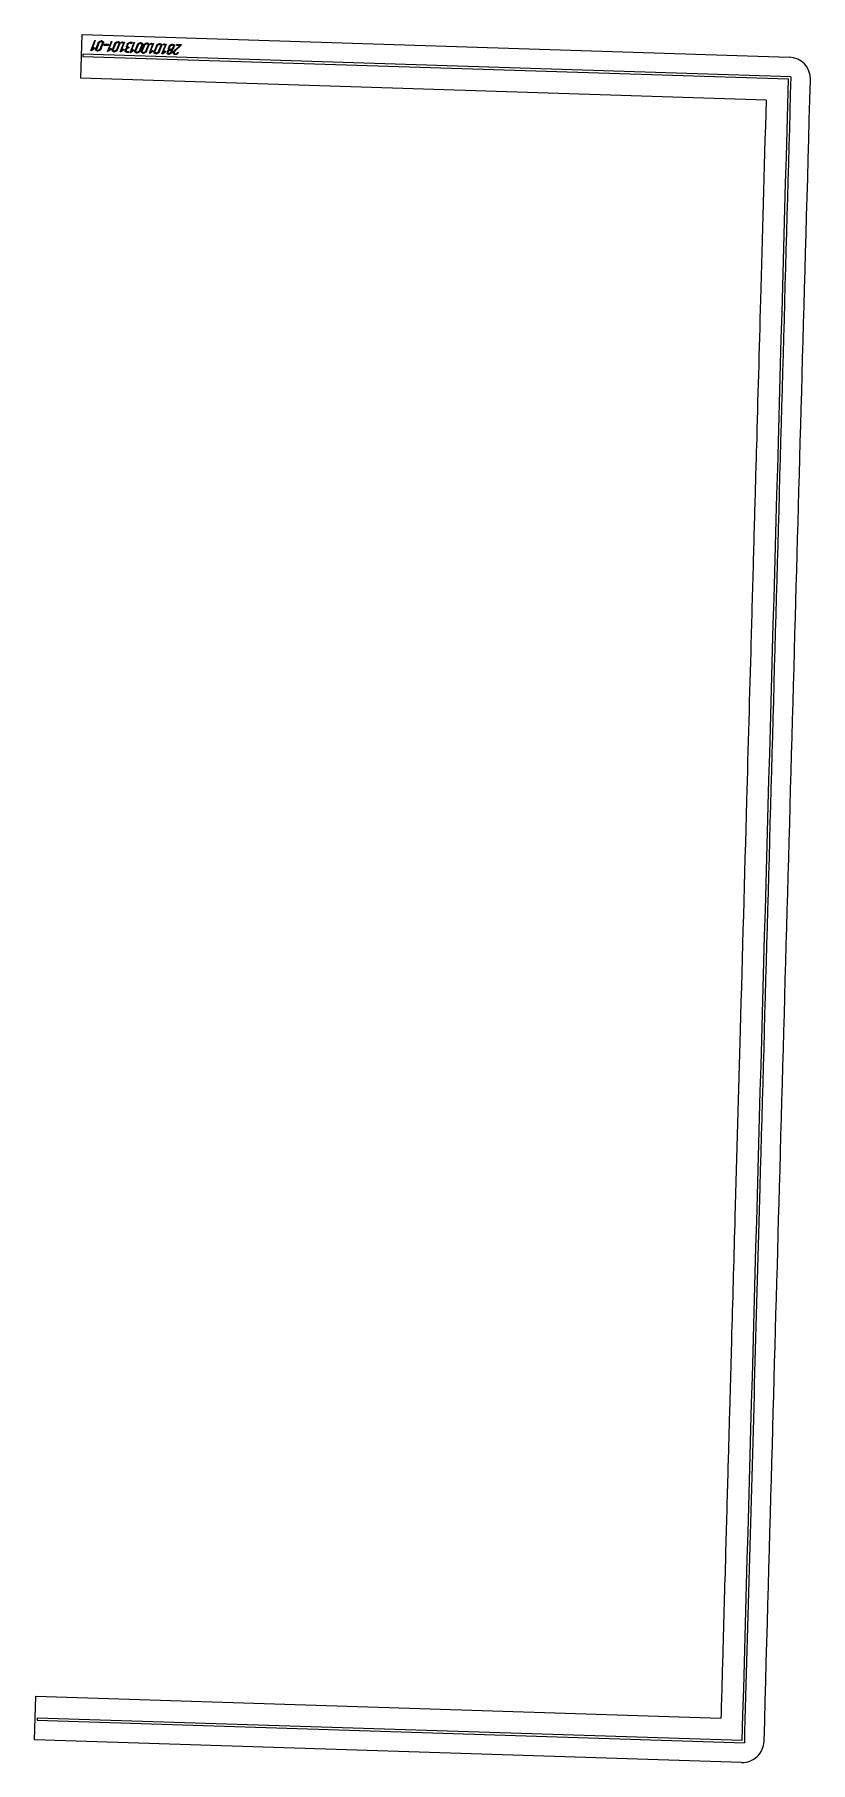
# Model space of a CAD drawing. Header units: millimetres. Extents: x 275 to 1339, y 142 to 2514.
import ezdxf

# ---------------------------------------------------------------- set-up
doc = ezdxf.new("R2010")
doc.units = ezdxf.units.MM
doc.linetypes.add('K5LT_BASIC', pattern=[0])
doc.layers.add('Engraving', color=7, linetype='Continuous')

msp = doc.modelspace()

# ---------------------------------------------------------------- linework, layer by layer
at = {"color": 143, "linetype": 'K5LT_BASIC', "lineweight": 25, "true_color": 0x33acca}
for p, q in [((339.8, 2483.6), (340.6, 2513.6)), ((340.6, 2513.6), (1310.3, 2482.7)), ((338.9, 2453.6), (339.8, 2483.6)), ((1278.5, 2423.7), (338.9, 2453.6)), ((276.3, 203.2), (277.1, 233.1)), ((277.1, 233.1), (1216.6, 203.1)), ((275.4, 173.2), (276.3, 203.2)), ((1244.8, 142.2), (275.4, 173.2))]:
    msp.add_line(p, q, dxfattribs=at)
for centre, start, end in [((1309.3, 2452.7), 358.4042, 88.1736), ((1245.8, 172.1), 268.1676, 358.4042)]:
    msp.add_arc(centre, 30, start, end, dxfattribs=at)
for points, knots in [([(1275.8, 171.3), (1284.1, 470.5), (1297.6, 954.4), (1317.5, 1669), (1331, 2153), (1339.3, 2451.9)], [0.090301, 0.090301, 0.090301, 0.090301, 1, 2, 2.910312, 2.910312, 2.910312, 2.910312]), ([(1278.5, 2423.7), (1275.8, 2325.9), (1271.2, 2161.8), (1266.1, 1979.1), (1262.9, 1863.9), (1260.4, 1774.6), (1256.8, 1645.7), (1250.8, 1429.8), (1243.5, 1166.7), (1236.7, 923.9), (1232, 757.1), (1228.9, 643), (1226.1, 545), (1223, 431.5), (1219.8, 315.8), (1217.5, 236.1), (1216.6, 203.1)], [0, 0, 0, 0, 1.535241, 2.781758, 3.424878, 3.78737, 4.554372, 6.006267, 8.11152, 9.821514, 10.87614, 11.437584, 12.028099, 12.717635, 13.483424, 14, 14, 14, 14])]:
    msp.add_open_spline(points, degree=3, knots=knots, dxfattribs=at)
at = {"layer": 'Engraving', "color": 143, "linetype": 'K5LT_BASIC', "lineweight": 25, "true_color": 0x33acca}
for p, q in [((357.7, 2504.8), (352.7, 2492.1)), ((353.4, 2491.7), (357.6, 2494.5)), ((354.2, 2493.2), (358.7, 2504.8)), ((357.1, 2495.2), (354.2, 2493.2)), ((362.6, 2502.1), (359.6, 2494.3)), ((363.6, 2502), (360.6, 2494.2)), ((361.4, 2491.2), (362.4, 2491.1)), ((361.8, 2492.2), (362.8, 2492.1)), ((365.5, 2494), (368.6, 2501.8)), ((367.4, 2503.8), (366.4, 2503.9)), ((366.5, 2493.9), (369.6, 2501.7)), ((367.8, 2504.8), (366.8, 2504.9)), ((370.5, 2499.2), (376.4, 2498.9)), ((376.8, 2499.9), (370.8, 2500.2)), ((380.3, 2503.7), (375.3, 2491)), ((376, 2490.6), (380.1, 2493.4)), ((376.7, 2492.1), (381.3, 2503.7)), ((379.7, 2494.1), (376.7, 2492.1)), ((385.2, 2501), (382.1, 2493.2)), ((386.2, 2501), (383.1, 2493.1)), ((384, 2490.1), (385, 2490.1)), ((384.4, 2491.1), (385.4, 2491)), ((388.1, 2492.9), (391.2, 2500.7)), ((390, 2502.8), (389, 2502.8)), ((389.1, 2492.8), (392.2, 2500.7)), ((390.4, 2503.7), (389.4, 2503.8)), ((397.7, 2502.9), (392.7, 2490.2)), ((393.4, 2489.8), (397.5, 2492.6)), ((394.1, 2491.3), (398.7, 2502.8)), ((397.1, 2493.3), (394.1, 2491.3)), ((400.3, 2493.3), (399.9, 2492.3)), ((400.4, 2493.6), (400.3, 2493.3)), ((400.5, 2493.8), (400.4, 2493.6)), ((400.6, 2494), (400.5, 2493.8)), ((400.9, 2492.3), (401.3, 2493.3)), ((402.5, 2500.2), (401.7, 2498.2)), ((404.1, 2490.1), (402.1, 2490.2)), ((402.7, 2498.2), (403.5, 2500.1)), ((404.4, 2496.1), (403.9, 2496.1)), ((406.3, 2502), (408.7, 2501.9)), ((411.4, 2502.2), (406.4, 2489.5)), ((409.1, 2502.8), (406.6, 2503)), ((407.1, 2489.2), (411.2, 2491.9)), ((407.8, 2490.7), (412.4, 2502.2)), ((410.8, 2492.7), (407.8, 2490.7)), ((416.3, 2499.5), (413.2, 2491.7)), ((417.3, 2499.5), (414.2, 2491.7)), ((419.2, 2491.4), (422.3, 2499.2)), ((421.1, 2501.3), (420.1, 2501.3)), ((420.2, 2491.4), (423.3, 2499.2)), ((421.4, 2502.3), (420.4, 2502.3)), ((425.2, 2499.1), (422.1, 2491.3)), ((426.2, 2499), (423.1, 2491.2)), ((428.1, 2491), (431.1, 2498.8)), ((429.9, 2500.9), (428.9, 2500.9)), ((429.1, 2490.9), (432.1, 2498.8)), ((430.3, 2501.8), (429.3, 2501.9)), ((437.6, 2501), (432.6, 2488.3)), ((433.3, 2487.9), (437.5, 2490.7)), ((434.1, 2489.4), (438.6, 2500.9)), ((437, 2491.4), (434.1, 2489.4)), ((442.6, 2498.3), (439.5, 2490.4)), ((443.6, 2498.2), (440.5, 2490.4)), ((445.5, 2490.2), (448.5, 2498)), ((447.3, 2500), (446.3, 2500.1)), ((446.5, 2490.1), (449.5, 2497.9)), ((447.7, 2501), (446.7, 2501.1)), ((455, 2500.2), (450, 2487.5)), ((451.5, 2488.6), (456, 2500.1)), ((454.4, 2490.6), (451.5, 2488.6)), ((457.8, 2490.6), (457.4, 2489.6)), ((458.8, 2490.5), (458.4, 2489.5)), ((460, 2497.4), (459.2, 2495.5)), ((461, 2497.4), (460.2, 2495.4)), ((461.4, 2493.4), (462.4, 2493.3)), ((462.3, 2489.4), (462.7, 2490.3)), ((463.3, 2489.3), (463.7, 2490.3)), ((464.7, 2499.2), (463.7, 2499.3)), ((465.1, 2500.2), (464.1, 2500.2)), ((465.2, 2495.2), (465.9, 2497.2)), ((466.2, 2495.2), (466.9, 2497.1)), ((475.1, 2498.7), (467.3, 2491.6)), ((467.3, 2490.3), (467.6, 2490.6)), ((467.6, 2490.6), (467.9, 2491)), ((467.9, 2491), (476.6, 2498.9)), ((470.1, 2498.9), (475.1, 2498.7)), ((476.5, 2499.6), (470.5, 2499.9)), ((341.8, 2486.6), (341.7, 2483.6)), ((341.7, 2483.6), (1309.3, 2452.7)), ((1312.4, 2455.6), (341.8, 2486.6)), ((401.7, 2489.3), (403.7, 2489.2)), ((415.1, 2488.6), (416, 2488.6)), ((415.4, 2489.6), (416.4, 2489.6)), ((423.9, 2488.2), (424.9, 2488.2)), ((424.3, 2489.2), (425.3, 2489.1)), ((441.3, 2487.4), (442.3, 2487.3)), ((441.7, 2488.4), (442.7, 2488.3)), ((450.7, 2487.1), (454.9, 2489.9)), ((457.2, 2489), (457.1, 2488.4)), ((457.3, 2489.3), (457.2, 2489)), ((457.4, 2489.6), (457.3, 2489.3)), ((459.2, 2486.5), (459.5, 2486.5)), ((459.5, 2486.5), (459.9, 2486.5)), ((459.9, 2486.5), (460.4, 2486.7)), ((472.3, 2488.3), (472.4, 2488.4)), ((1245.8, 172.1), (278.9, 203.1)), ((278.9, 203.1), (278.9, 200.1)), ((278.9, 200.1), (1248.7, 169))]:
    msp.add_line(p, q, dxfattribs=at)
for points, degree in [([(352.7, 2491.7), (352.6, 2491.9), (352.7, 2492.1)], 2), ([(353, 2491.6), (352.8, 2491.6), (352.7, 2491.7)], 2), ([(353.4, 2491.7), (353.2, 2491.6), (353, 2491.6)], 2), ([(357.1, 2495.2), (357.3, 2495.4), (357.5, 2495.3)], 2), ([(357.5, 2495.3), (357.7, 2495.3), (357.8, 2495.2)], 2), ([(357.8, 2494.8), (357.8, 2494.7), (357.6, 2494.5)], 2), ([(357.7, 2504.8), (357.8, 2505), (358, 2505.2)], 2), ([(357.8, 2495.2), (357.9, 2495), (357.8, 2494.8)], 2), ([(358, 2505.2), (358.2, 2505.3), (358.4, 2505.3)], 2), ([(358.4, 2505.3), (358.5, 2505.3), (358.7, 2505.1)], 2), ([(358.7, 2505.1), (358.8, 2505), (358.7, 2504.8)], 2), ([(359.6, 2492.1), (359.1, 2493), (359.6, 2494.3)], 2), ([(361.4, 2491.2), (360.2, 2491.2), (359.6, 2492.1)], 2), ([(360.6, 2492.8), (360.2, 2493.4), (360.6, 2494.2)], 2), ([(361.8, 2492.2), (361, 2492.2), (360.6, 2492.8)], 2), ([(364.9, 2491.9), (363.6, 2491.1), (362.4, 2491.1)], 2), ([(362.6, 2502.1), (363.1, 2503.3), (364.3, 2504.1)], 2), ([(364.4, 2492.6), (363.6, 2492.1), (362.8, 2492.1)], 2), ([(363.6, 2502), (364, 2502.9), (364.8, 2503.4)], 2), ([(364.3, 2504.1), (365.6, 2504.9), (366.8, 2504.9)], 2), ([(365.5, 2494), (365.2, 2493.2), (364.4, 2492.6)], 2), ([(364.8, 2503.4), (365.6, 2503.9), (366.4, 2503.9)], 2), ([(366.5, 2493.9), (366.1, 2492.7), (364.9, 2491.9)], 2), ([(367.4, 2503.8), (368.2, 2503.8), (368.6, 2503.2)], 2), ([(367.8, 2504.8), (368.9, 2504.8), (369.5, 2503.9)], 2), ([(368.6, 2503.2), (368.9, 2502.6), (368.6, 2501.8)], 2), ([(369.5, 2503.9), (370.1, 2503), (369.6, 2501.7)], 2), ([(370.2, 2499.4), (370.1, 2499.5), (370.2, 2499.7)], 2), ([(370.2, 2499.7), (370.2, 2499.9), (370.4, 2500)], 2), ([(370.5, 2499.2), (370.3, 2499.2), (370.2, 2499.4)], 2), ([(370.4, 2500), (370.6, 2500.2), (370.8, 2500.2)], 2), ([(375.3, 2490.7), (375.2, 2490.8), (375.3, 2491)], 2), ([(375.6, 2490.5), (375.4, 2490.5), (375.3, 2490.7)], 2), ([(376, 2490.6), (375.8, 2490.5), (375.6, 2490.5)], 2), ([(376.9, 2499.1), (376.7, 2498.9), (376.4, 2498.9)], 2), ([(376.8, 2499.9), (377, 2499.9), (377.1, 2499.7)], 2), ([(377.1, 2499.4), (377.1, 2499.3), (376.9, 2499.1)], 2), ([(377.1, 2499.7), (377.2, 2499.6), (377.1, 2499.4)], 2), ([(379.7, 2494.1), (379.9, 2494.3), (380.1, 2494.3)], 2), ([(380.1, 2494.3), (380.3, 2494.3), (380.4, 2494.1)], 2), ([(380.4, 2493.7), (380.4, 2493.7), (380.1, 2493.4)], 2), ([(380.3, 2503.7), (380.4, 2504), (380.6, 2504.1)], 2), ([(380.4, 2494.1), (380.5, 2494), (380.4, 2493.7)], 2), ([(380.6, 2504.1), (380.8, 2504.2), (381, 2504.2)], 2), ([(381, 2504.2), (381.1, 2504.2), (381.3, 2504.1)], 2), ([(381.3, 2504.1), (381.4, 2503.9), (381.3, 2503.7)], 2), ([(382.2, 2491.1), (381.7, 2492), (382.1, 2493.2)], 2), ([(384, 2490.1), (382.7, 2490.2), (382.2, 2491.1)], 2), ([(383.2, 2491.7), (382.8, 2492.3), (383.1, 2493.1)], 2), ([(384.4, 2491.1), (383.5, 2491.1), (383.2, 2491.7)], 2), ([(387.4, 2490.8), (386.2, 2490), (385, 2490.1)], 2), ([(385.2, 2501), (385.7, 2502.2), (386.9, 2503)], 2), ([(387, 2491.5), (386.2, 2491), (385.4, 2491)], 2), ([(386.2, 2501), (386.5, 2501.8), (387.4, 2502.3)], 2), ([(386.9, 2503), (388.1, 2503.8), (389.4, 2503.8)], 2), ([(388.1, 2492.9), (387.8, 2492.1), (387, 2491.5)], 2), ([(387.4, 2502.3), (388.2, 2502.8), (389, 2502.8)], 2), ([(389.1, 2492.8), (388.6, 2491.7), (387.4, 2490.8)], 2), ([(390, 2502.8), (390.8, 2502.7), (391.1, 2502.1)], 2), ([(390.4, 2503.7), (391.5, 2503.7), (392.1, 2502.8)], 2), ([(391.1, 2502.1), (391.5, 2501.5), (391.2, 2500.7)], 2), ([(392.1, 2502.8), (392.7, 2501.9), (392.2, 2500.7)], 2), ([(392.7, 2489.8), (392.6, 2490), (392.7, 2490.2)], 2), ([(394.6, 2502.8), (394.7, 2503.1), (395, 2503.3)], 2), ([(394.7, 2502.3), (394.5, 2502.5), (394.6, 2502.8)], 2), ([(395.1, 2502), (394.8, 2502), (394.7, 2502.3)], 2), ([(395, 2503.3), (395.3, 2503.5), (395.7, 2503.5)], 2), ([(395.8, 2502.3), (395.5, 2502), (395.1, 2502)], 2), ([(395.7, 2503.5), (396, 2503.5), (396.1, 2503.3)], 2), ([(396.1, 2502.7), (396.1, 2502.6), (395.8, 2502.3)], 2), ([(396.1, 2503.3), (396.2, 2503), (396.1, 2502.7)], 2), ([(397.1, 2493.3), (397.3, 2493.5), (397.5, 2493.4)], 2), ([(397.5, 2493.4), (397.7, 2493.4), (397.8, 2493.3)], 2), ([(397.8, 2492.9), (397.8, 2492.8), (397.5, 2492.6)], 2), ([(397.7, 2502.9), (397.8, 2503.1), (398, 2503.3)], 2), ([(397.8, 2493.3), (397.9, 2493.1), (397.8, 2492.9)], 2), ([(398, 2503.3), (398.1, 2503.4), (398.4, 2503.4)], 2), ([(398.4, 2503.4), (398.5, 2503.4), (398.7, 2503.2)], 2), ([(398.7, 2503.2), (398.8, 2503.1), (398.7, 2502.8)], 2), ([(400, 2490.2), (399.4, 2491.1), (399.9, 2492.3)], 2), ([(401.7, 2489.3), (400.5, 2489.3), (400, 2490.2)], 2), ([(400.6, 2494), (400.8, 2494.3), (401.1, 2494.6)], 2), ([(400.9, 2492.3), (400.6, 2491.5), (400.9, 2490.9)], 2), ([(400.9, 2490.9), (401.3, 2490.3), (402.1, 2490.2)], 2), ([(401.1, 2494.6), (401.5, 2495.1), (402.3, 2495.5)], 2), ([(402.4, 2494.6), (401.6, 2494.1), (401.3, 2493.3)], 2), ([(401.6, 2496.7), (401.4, 2497.4), (401.7, 2498.2)], 2), ([(402.3, 2495.5), (401.8, 2495.9), (401.6, 2496.7)], 2), ([(404.1, 2495.1), (403.2, 2495.2), (402.4, 2494.6)], 2), ([(402.5, 2500.2), (403, 2501.4), (404.2, 2502.2)], 2), ([(402.7, 2498.2), (402.4, 2497.4), (402.8, 2496.8)], 2), ([(402.8, 2496.8), (403.1, 2496.2), (403.9, 2496.1)], 2), ([(404.6, 2501.5), (403.8, 2500.9), (403.5, 2500.1)], 2), ([(404.5, 2495.3), (404.3, 2495.1), (404.1, 2495.1)], 2), ([(404.1, 2490.1), (404.3, 2490.1), (404.4, 2490)], 2), ([(404.2, 2502.2), (405.4, 2503), (406.6, 2503)], 2), ([(404.4, 2496.1), (404.7, 2496.1), (404.8, 2495.9)], 2), ([(404.7, 2495.6), (404.7, 2495.5), (404.5, 2495.3)], 2), ([(406.3, 2502), (405.4, 2502), (404.6, 2501.5)], 2), ([(404.8, 2495.9), (404.8, 2495.8), (404.7, 2495.6)], 2), ([(409.2, 2502), (409, 2501.9), (408.7, 2501.9)], 2), ([(409.1, 2502.8), (409.3, 2502.8), (409.4, 2502.7)], 2), ([(409.4, 2502.3), (409.4, 2502.2), (409.2, 2502)], 2), ([(409.4, 2502.7), (409.5, 2502.5), (409.4, 2502.3)], 2), ([(410.8, 2492.7), (411, 2492.8), (411.2, 2492.8)], 2), ([(411.2, 2492.8), (411.4, 2492.8), (411.5, 2492.6)], 2), ([(411.5, 2492.3), (411.4, 2492.2), (411.2, 2491.9)], 2), ([(411.4, 2502.2), (411.5, 2502.5), (411.7, 2502.6)], 2), ([(411.5, 2492.6), (411.6, 2492.5), (411.5, 2492.3)], 2), ([(411.7, 2502.6), (411.8, 2502.7), (412.1, 2502.7)], 2), ([(412.1, 2502.7), (412.1, 2502.7), (412.4, 2502.6)], 2), ([(412.4, 2502.6), (412.5, 2502.5), (412.4, 2502.2)], 2), ([(413.3, 2489.6), (412.7, 2490.5), (413.2, 2491.7)], 2), ([(414.3, 2490.2), (413.9, 2490.9), (414.2, 2491.7)], 2), ([(415.4, 2489.6), (414.6, 2489.6), (414.3, 2490.2)], 2), ([(416.3, 2499.5), (416.8, 2500.7), (418, 2501.5)], 2), ([(418.1, 2490.1), (417.3, 2489.5), (416.4, 2489.6)], 2), ([(417.3, 2499.5), (417.6, 2500.3), (418.4, 2500.8)], 2), ([(418, 2501.5), (419.2, 2502.4), (420.4, 2502.3)], 2), ([(419.2, 2491.4), (418.9, 2490.6), (418.1, 2490.1)], 2), ([(418.4, 2500.8), (419.3, 2501.4), (420.1, 2501.3)], 2), ([(420.2, 2491.4), (419.7, 2490.2), (418.5, 2489.4)], 2), ([(421.1, 2501.3), (421.8, 2501.2), (422.2, 2500.6)], 2), ([(421.4, 2502.3), (422.6, 2502.2), (423.2, 2501.3)], 2), ([(422.2, 2489.2), (421.6, 2490.1), (422.1, 2491.3)], 2), ([(422.2, 2500.6), (422.6, 2500), (422.3, 2499.2)], 2), ([(423.1, 2489.8), (422.8, 2490.4), (423.1, 2491.2)], 2), ([(423.2, 2501.3), (423.7, 2500.4), (423.3, 2499.2)], 2), ([(425.2, 2499.1), (425.6, 2500.3), (426.9, 2501.1)], 2), ([(426.2, 2499), (426.5, 2499.9), (427.3, 2500.4)], 2), ([(426.9, 2501.1), (428.1, 2501.9), (429.3, 2501.9)], 2), ([(428.1, 2491), (427.7, 2490.2), (426.9, 2489.6)], 2), ([(427.3, 2500.4), (428.1, 2500.9), (428.9, 2500.9)], 2), ([(429.1, 2490.9), (428.6, 2489.8), (427.4, 2488.9)], 2), ([(429.9, 2500.9), (430.7, 2500.8), (431.1, 2500.2)], 2), ([(430.3, 2501.8), (431.5, 2501.8), (432, 2500.9)], 2), ([(431.1, 2500.2), (431.5, 2499.6), (431.1, 2498.8)], 2), ([(432, 2500.9), (432.6, 2500), (432.1, 2498.8)], 2), ([(434.6, 2500.9), (434.7, 2501.2), (435, 2501.4)], 2), ([(434.6, 2500.4), (434.5, 2500.6), (434.6, 2500.9)], 2), ([(435.1, 2500.1), (434.8, 2500.1), (434.6, 2500.4)], 2), ([(435, 2501.4), (435.3, 2501.6), (435.6, 2501.6)], 2), ([(435.7, 2500.4), (435.4, 2500.1), (435.1, 2500.1)], 2), ([(435.6, 2501.6), (436, 2501.6), (436.1, 2501.4)], 2), ([(436.1, 2500.8), (436, 2500.7), (435.7, 2500.4)], 2), ([(436.1, 2501.4), (436.2, 2501.1), (436.1, 2500.8)], 2), ([(437, 2491.4), (437.3, 2491.6), (437.4, 2491.5)], 2), ([(437.4, 2491.5), (437.6, 2491.5), (437.7, 2491.4)], 2), ([(437.8, 2491), (437.7, 2490.9), (437.5, 2490.7)], 2), ([(437.6, 2501), (437.7, 2501.2), (437.9, 2501.4)], 2), ([(437.7, 2491.4), (437.8, 2491.2), (437.8, 2491)], 2), ([(437.9, 2501.4), (438.1, 2501.5), (438.3, 2501.5)], 2), ([(438.3, 2501.5), (438.4, 2501.5), (438.6, 2501.3)], 2), ([(438.6, 2501.3), (438.7, 2501.2), (438.6, 2500.9)], 2), ([(439.6, 2488.3), (439, 2489.2), (439.5, 2490.4)], 2), ([(440.5, 2489), (440.2, 2489.6), (440.5, 2490.4)], 2), ([(442.6, 2498.3), (443, 2499.5), (444.3, 2500.3)], 2), ([(443.6, 2498.2), (443.9, 2499.1), (444.7, 2499.6)], 2), ([(444.3, 2500.3), (445.5, 2501.1), (446.7, 2501.1)], 2), ([(445.5, 2490.2), (445.1, 2489.4), (444.3, 2488.8)], 2), ([(444.7, 2499.6), (445.5, 2500.1), (446.3, 2500.1)], 2), ([(446.5, 2490.1), (446, 2488.9), (444.8, 2488.1)], 2), ([(447.3, 2500), (448.1, 2500), (448.5, 2499.4)], 2), ([(447.7, 2501), (448.8, 2501), (449.4, 2500.1)], 2), ([(448.5, 2499.4), (448.8, 2498.8), (448.5, 2498)], 2), ([(449.4, 2500.1), (450, 2499.2), (449.5, 2497.9)], 2), ([(452, 2499.6), (451.9, 2499.8), (452, 2500.1)], 2), ([(452, 2500.1), (452.1, 2500.3), (452.4, 2500.5)], 2), ([(452.4, 2499.3), (452.2, 2499.3), (452, 2499.6)], 2), ([(452.4, 2500.5), (452.7, 2500.8), (453, 2500.8)], 2), ([(453.1, 2499.5), (452.8, 2499.3), (452.4, 2499.3)], 2), ([(453, 2500.8), (453.4, 2500.7), (453.5, 2500.5)], 2), ([(453.5, 2500), (453.4, 2499.8), (453.1, 2499.5)], 2), ([(453.5, 2500.5), (453.6, 2500.3), (453.5, 2500)], 2), ([(454.4, 2490.6), (454.6, 2490.7), (454.8, 2490.7)], 2), ([(454.8, 2490.7), (455, 2490.7), (455.1, 2490.5)], 2), ([(455.1, 2490.2), (455.1, 2490.1), (454.9, 2489.9)], 2), ([(455, 2500.2), (455.1, 2500.4), (455.3, 2500.5)], 2), ([(455.1, 2490.5), (455.2, 2490.4), (455.1, 2490.2)], 2), ([(455.3, 2500.5), (455.5, 2500.6), (455.7, 2500.6)], 2), ([(455.7, 2500.6), (455.8, 2500.6), (456, 2500.5)], 2), ([(456, 2500.5), (456.1, 2500.4), (456, 2500.1)], 2), ([(457.8, 2490.6), (458.1, 2491.3), (458.5, 2491.8)], 2), ([(458.5, 2491.8), (459, 2492.4), (459.8, 2492.8)], 2), ([(458.8, 2490.5), (459.1, 2491.4), (459.9, 2491.9)], 2), ([(459, 2493.9), (458.9, 2494.7), (459.2, 2495.5)], 2), ([(459.8, 2492.8), (459.2, 2493.2), (459, 2493.9)], 2), ([(459.9, 2491.9), (460.7, 2492.4), (461.5, 2492.4)], 2), ([(460, 2497.4), (460.4, 2498.7), (461.7, 2499.5)], 2), ([(460.2, 2494), (459.9, 2494.6), (460.2, 2495.4)], 2), ([(461.4, 2493.4), (460.6, 2493.4), (460.2, 2494)], 2), ([(461, 2497.4), (461.3, 2498.2), (462.1, 2498.8)], 2), ([(461.5, 2492.4), (462.4, 2492.3), (462.7, 2491.8)], 2), ([(461.7, 2499.5), (462.9, 2500.3), (464.1, 2500.2)], 2), ([(462.1, 2498.8), (462.9, 2499.3), (463.7, 2499.3)], 2), ([(464, 2493.8), (463.2, 2493.3), (462.4, 2493.3)], 2), ([(462.7, 2491.8), (463.1, 2491.2), (462.7, 2490.3)], 2), ([(465.2, 2493.7), (464.5, 2493.1), (463.5, 2492.6)], 2), ([(463.5, 2492.6), (463.9, 2492.2), (463.9, 2491.6)], 2), ([(463.9, 2491.6), (464, 2491), (463.7, 2490.3)], 2), ([(465.2, 2495.2), (464.8, 2494.4), (464, 2493.8)], 2), ([(464.7, 2499.2), (465.5, 2499.2), (465.9, 2498.6)], 2), ([(465.1, 2500.2), (466.2, 2500.1), (466.8, 2499.2)], 2), ([(466.2, 2495.2), (465.9, 2494.4), (465.2, 2493.7)], 2), ([(465.9, 2498.6), (466.2, 2497.9), (465.9, 2497.2)], 2), ([(465.9, 2489.6), (466, 2490.1), (466.4, 2490.6)], 2), ([(466.4, 2490.6), (466.7, 2491), (467.3, 2491.6)], 2), ([(466.8, 2499.2), (467.4, 2498.3), (466.9, 2497.1)], 2), ([(467.3, 2490.3), (467, 2489.9), (466.9, 2489.6)], 2), ([(469.8, 2499.5), (469.9, 2499.6), (470.1, 2499.8)], 2), ([(469.9, 2499.1), (469.8, 2499.3), (469.8, 2499.5)], 2), ([(470.1, 2498.9), (470, 2499), (469.9, 2499.1)], 2), ([(470.1, 2499.8), (470.3, 2499.9), (470.5, 2499.9)], 2), ([(476.5, 2499.6), (476.6, 2499.6), (476.7, 2499.5)], 2), ([(476.7, 2499.1), (476.7, 2499), (476.6, 2498.9)], 2), ([(476.7, 2499.5), (476.8, 2499.3), (476.7, 2499.1)], 2), ([(393, 2489.7), (392.8, 2489.7), (392.7, 2489.8)], 2), ([(393.4, 2489.8), (393.2, 2489.7), (393, 2489.7)], 2), ([(404.2, 2489.3), (404, 2489.2), (403.7, 2489.2)], 2), ([(404.4, 2489.6), (404.4, 2489.5), (404.2, 2489.3)], 2), ([(404.4, 2490), (404.5, 2489.8), (404.4, 2489.6)], 2), ([(406.4, 2489.2), (406.3, 2489.3), (406.4, 2489.5)], 2), ([(406.7, 2489), (406.5, 2489), (406.4, 2489.2)], 2), ([(407.1, 2489.2), (406.9, 2489), (406.7, 2489)], 2), ([(415.1, 2488.6), (413.8, 2488.7), (413.3, 2489.6)], 2), ([(418.5, 2489.4), (417.3, 2488.5), (416, 2488.6)], 2), ([(423.9, 2488.2), (422.7, 2488.3), (422.2, 2489.2)], 2), ([(424.3, 2489.2), (423.5, 2489.2), (423.1, 2489.8)], 2), ([(427.4, 2488.9), (426.2, 2488.1), (424.9, 2488.2)], 2), ([(426.9, 2489.6), (426.1, 2489.1), (425.3, 2489.1)], 2), ([(432.7, 2487.9), (432.5, 2488.1), (432.6, 2488.3)], 2), ([(433, 2487.8), (432.8, 2487.8), (432.7, 2487.9)], 2), ([(433.3, 2487.9), (433.1, 2487.8), (433, 2487.8)], 2), ([(441.3, 2487.4), (440.1, 2487.4), (439.6, 2488.3)], 2), ([(441.7, 2488.4), (440.9, 2488.4), (440.5, 2489)], 2), ([(444.8, 2488.1), (443.6, 2487.3), (442.3, 2487.3)], 2), ([(444.3, 2488.8), (443.5, 2488.3), (442.7, 2488.3)], 2), ([(450, 2487.1), (449.9, 2487.2), (450, 2487.5)], 2), ([(450.3, 2487), (450.1, 2487), (450, 2487.1)], 2), ([(450.7, 2487.1), (450.5, 2486.9), (450.3, 2487)], 2), ([(457.4, 2487.5), (457.1, 2487.9), (457.1, 2488.4)], 2), ([(459.2, 2486.5), (458, 2486.6), (457.4, 2487.5)], 2), ([(458.4, 2488.1), (458.1, 2488.7), (458.4, 2489.5)], 2), ([(459.6, 2487.5), (458.8, 2487.5), (458.4, 2488.1)], 2), ([(461.2, 2488), (460.4, 2487.5), (459.6, 2487.5)], 2), ([(461.7, 2487.3), (461.1, 2486.9), (460.4, 2486.7)], 2), ([(462.3, 2489.4), (462, 2488.5), (461.2, 2488)], 2), ([(463.3, 2489.3), (462.9, 2488.2), (461.7, 2487.3)], 2), ([(466.1, 2487.2), (465.3, 2488.2), (465.9, 2489.6)], 2), ([(468.2, 2486.1), (466.8, 2486.2), (466.1, 2487.2)], 2), ([(466.9, 2489.6), (466.5, 2488.6), (467, 2487.9)], 2), ([(467, 2487.9), (467.3, 2487.5), (467.7, 2487.3)], 2), ([(467.7, 2487.3), (468.1, 2487.1), (468.6, 2487.1)], 2), ([(470.3, 2486.5), (469.3, 2486), (468.2, 2486.1)], 2), ([(468.6, 2487.1), (469.3, 2487), (470, 2487.4)], 2), ([(470, 2487.4), (470.8, 2487.7), (471.5, 2488.6)], 2), ([(472.3, 2488.3), (471.4, 2487.1), (470.3, 2486.5)], 2), ([(471.5, 2488.6), (471.6, 2488.8), (471.7, 2488.9)], 2), ([(471.7, 2488.9), (471.9, 2488.9), (472.1, 2488.9)], 2), ([(472.1, 2488.9), (472.3, 2488.9), (472.4, 2488.8)], 2), ([(472.4, 2488.8), (472.5, 2488.6), (472.4, 2488.4)], 2), ([(1245.8, 172.1), (1266.9, 932.3), (1288.1, 1692.5), (1309.3, 2452.7)], 3)]:
    msp.add_open_spline(points, degree=degree, dxfattribs=at)
msp.add_open_spline([(1312.4, 2455.6), (1305.3, 2201.6), (1291.1, 1693.4), (1272.3, 1015.9), (1258.1, 507.8), (1251, 253.7), (1248.7, 169)], degree=3, knots=[-0.00131, -0.00131, -0.00131, -0.00131, 0.3329, 0.66711, 0.889917, 1.00132, 1.00132, 1.00132, 1.00132], dxfattribs=at)

doc.saveas('drawing.dxf')
